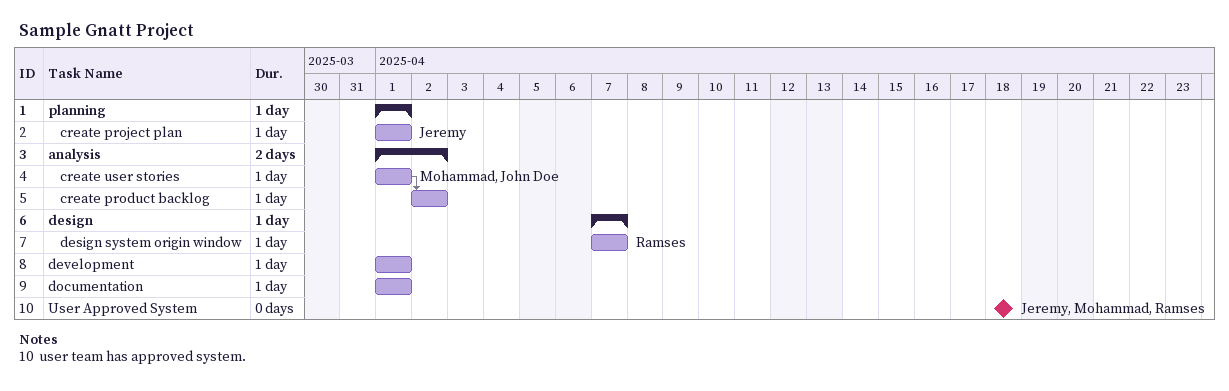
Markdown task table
Sample Gnatt Project

| ID | Level | Task | Duration | Start | Finish | Predecessors | Resources |
|---|---|---|---|---|---|---|---|
| 1 | 1 | **planning** | 1d | 2025-04-01 | 2025-04-01 |  |  |
| 2 | 2 | create project plan | 1d | 2025-04-01 | 2025-04-01 |  | Jeremy |
| 3 | 1 | **analysis** | 2d | 2025-04-01 | 2025-04-02 |  |  |
| 4 | 2 | create user stories | 1d | 2025-04-01 | 2025-04-01 |  | Mohammad, John Doe |
| 5 | 2 | create product backlog | 1d | 2025-04-02 | 2025-04-02 | 4 |  |
| 6 | 1 | **design** | 1d | 2025-04-07 | 2025-04-07 |  |  |
| 7 | 2 | design system origin window | 1d | 2025-04-07 | 2025-04-07 |  | Ramses |
| 8 | 1 | development | 1d | 2025-04-01 | 2025-04-01 |  |  |
| 9 | 1 | documentation | 1d | 2025-04-01 | 2025-04-01 |  |  |
| 10 | 1 | User Approved System | 0d | 2025-04-18 | 2025-04-18 |  | Jeremy, Mohammad, Ramses |

Notes
- 10: user team has approved system.
